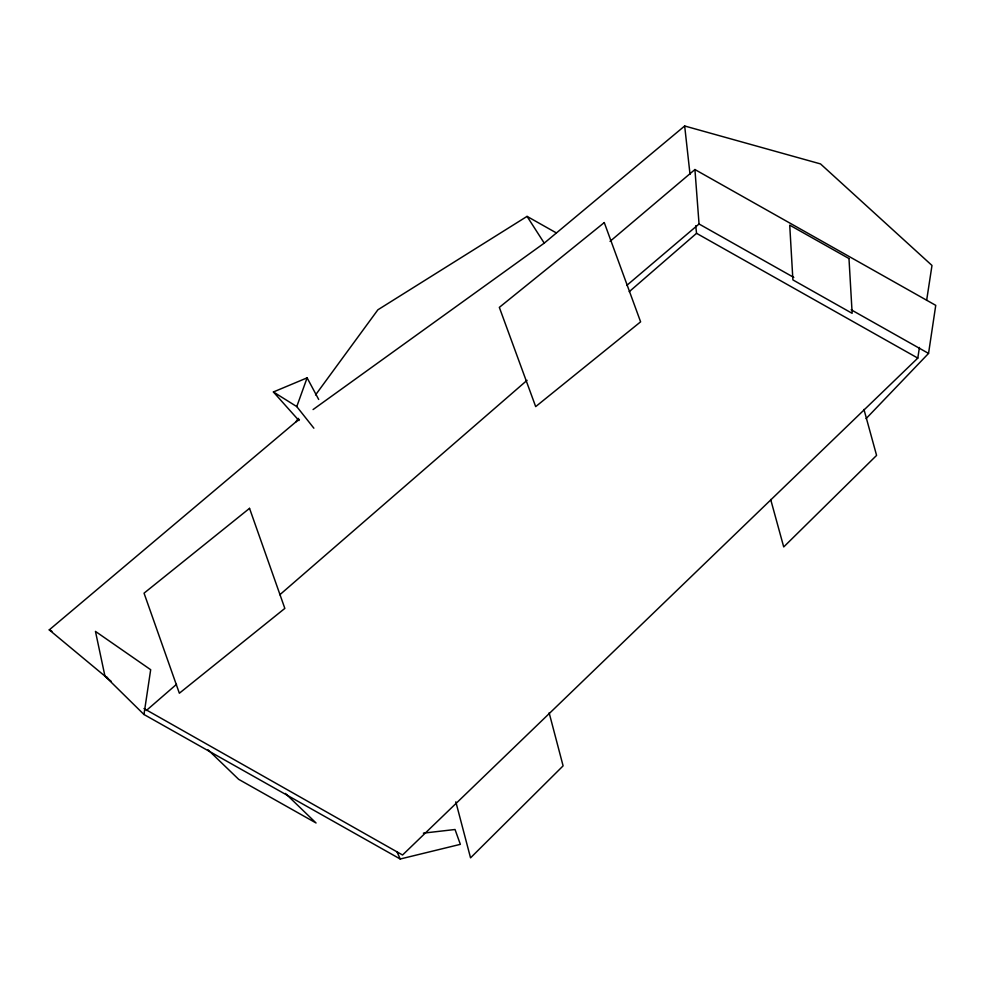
<?xml version="1.0" encoding="UTF-8"?>
<svg xmlns="http://www.w3.org/2000/svg" width="985" height="985" viewBox="0 0 985 985"><rect width="100%" height="100%" fill="white"/><g stroke="black" fill="none" stroke-linecap="round" stroke-linejoin="round"><path stroke-width="1.48" d="M143.97 714.494L150.68 669.714L95.459 631.397L104.939 676.067L143.97 714.494L400.23 859.006L460.352 844.342L455.033 829.505L423.378 833.138M866.086 418.625L928.547 353.418L935.75 305.35L694.93 169.543L610.047 241.362M143.995 708.572L402.557 855.005L917.798 358.097L919.424 347.459M926.639 300.388L931.982 265.457L820.517 163.916L684.673 125.994L544.237 243.123L313.07 409.563M313.87 428.192L296.768 406.596L307.111 377.846L318.684 399.442M111.243 681.361L49.25 629.883L295.672 422.085L298.381 418.379M315.545 394.936L377.883 309.807L527.049 216.38L556.402 232.94M146.334 710.517L176.512 684.341M279.826 594.743L527.073 380.308M629.218 291.708L696.543 233.322L695.718 225.762M626.731 285.453L699.042 223.989L694.93 169.543M295.672 422.085L299.403 419.401M298.935 420.546L273.399 391.968L307.111 377.846M49.25 629.883L51.946 631.348M699.042 223.989L793.787 277.413M851.151 309.77L928.547 353.418M696.543 233.322L917.798 358.097M104.939 676.067L107.611 677.582M273.399 391.968L296.768 406.596M285.416 793.442L316.05 822.98L238.678 779.344L208.044 749.807M527.049 216.38L544.237 243.123M397.103 852.111L400.23 859.006M863.956 409.428L876.588 455.402L783.715 546.934L770.676 499.481M549.137 712.808L563.1 765.874L470.547 857.849L455.821 801.839M684.673 125.994L690.029 174.37M604.273 222.585L499.333 307.369L535.68 406.62L640.607 321.836L604.273 222.585M249.537 508.346L144.044 593.167L179.356 693.231L284.837 608.41L249.537 508.346M848.984 258.55L789.724 225.146L792.9 279.912L852.148 313.328L848.984 258.55"/></g></svg>
